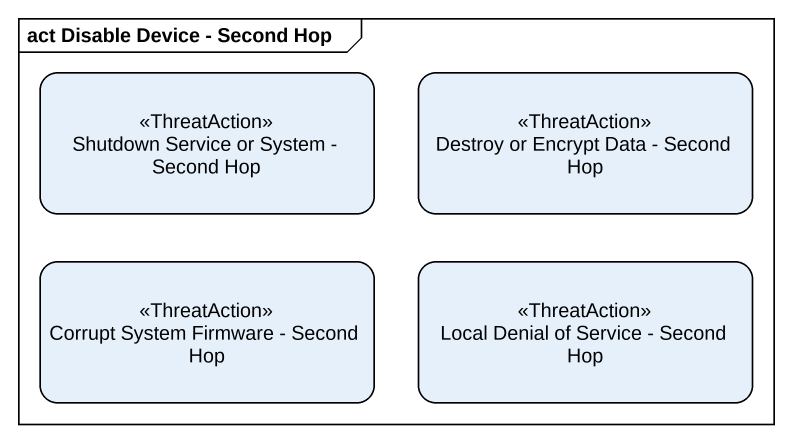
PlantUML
@startuml
mainframe act Disable Device - Second Hop
hide empty description
state "Shutdown Service or System - Second Hop" as Shutdown_Service_or_System <<ThreatAction>>
state "Destroy or Encrypt Data - Second Hop" as Destroy_or_Encrypt_Data <<ThreatAction>>
state "Corrupt System Firmware - Second Hop" as Corrupt_System_Firmware <<ThreatAction>>
state "Local Denial of Service - Second Hop" as Local_Denial_of_Service <<ThreatAction>>
@enduml
